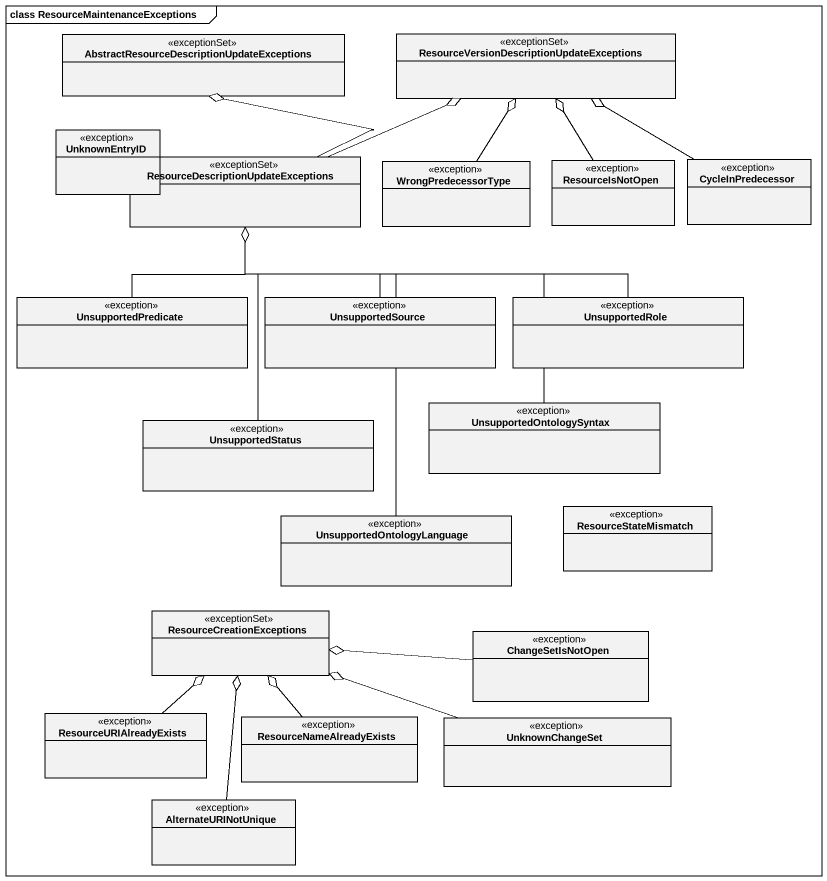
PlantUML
@startuml
mainframe class ResourceMaintenanceExceptions
hide circle
hide empty members
class "AbstractResourceDescriptionUpdateExceptions" as AbstractResourceDescriptionU <<exceptionSet>>
class "ResourceVersionDescriptionUpdateExceptions" as ResourceVersionDescriptionUp <<exceptionSet>>
class UnknownEntryID <<exception>>
class "ResourceDescriptionUpdateExceptions" as ResourceDescriptionUpdateExc <<exceptionSet>>
class WrongPredecessorType <<exception>>
class ResourceIsNotOpen <<exception>>
class CycleInPredecessor <<exception>>
class UnsupportedPredicate <<exception>>
class UnsupportedSource <<exception>>
class UnsupportedRole <<exception>>
class UnsupportedOntologySyntax <<exception>>
class UnsupportedStatus <<exception>>
class UnsupportedOntologyLanguage <<exception>>
class ResourceStateMismatch <<exception>>
class ResourceCreationExceptions <<exceptionSet>>
class ChangeSetIsNotOpen <<exception>>
class ResourceURIAlreadyExists <<exception>>
class ResourceNameAlreadyExists <<exception>>
class UnknownChangeSet <<exception>>
class AlternateURINotUnique <<exception>>
ResourceDescriptionUpdateExc -up-o AbstractResourceDescriptionU
ResourceDescriptionUpdateExc -right-o ResourceVersionDescriptionUp
WrongPredecessorType -up-o ResourceVersionDescriptionUp
ResourceIsNotOpen -up-o ResourceVersionDescriptionUp
CycleInPredecessor -left-o ResourceVersionDescriptionUp
UnsupportedPredicate -up-o ResourceDescriptionUpdateExc
UnsupportedSource -up-o ResourceDescriptionUpdateExc
UnsupportedRole -left-o ResourceDescriptionUpdateExc
UnsupportedOntologySyntax -up-o ResourceDescriptionUpdateExc
UnsupportedStatus -up-o ResourceDescriptionUpdateExc
UnsupportedOntologyLanguage -up-o ResourceDescriptionUpdateExc
ChangeSetIsNotOpen -left-o ResourceCreationExceptions
ResourceURIAlreadyExists -up-o ResourceCreationExceptions
ResourceNameAlreadyExists -up-o ResourceCreationExceptions
UnknownChangeSet -left-o ResourceCreationExceptions
AlternateURINotUnique -up-o ResourceCreationExceptions
@enduml
